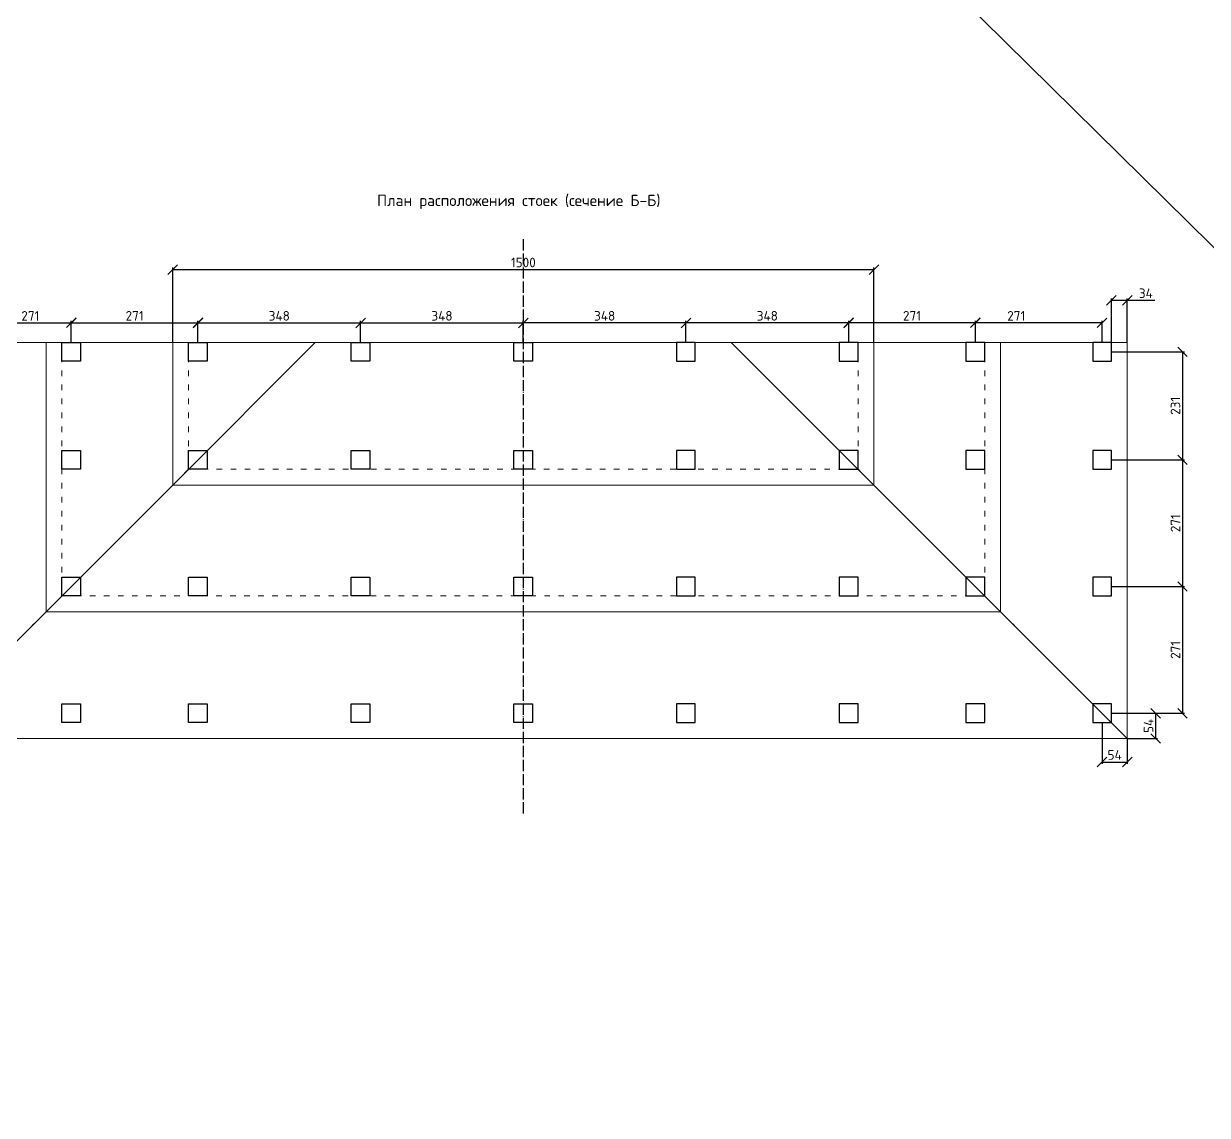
# Model space of a CAD drawing. Header units: millimetres. Extents: x 63961 to 279437, y 165795 to 374915.
# Drawn here: x 118366 to 120898, y 171178 to 173513 of the extents above; entities that cross this region are included whole.
import ezdxf

# ---------------------------------------------------------------- set-up
doc = ezdxf.new("R2010")
doc.units = ezdxf.units.MM
doc.linetypes.add('ACAD_ISO03W100', pattern=[30, 12, -18])
doc.linetypes.add('ACAD_ISO04W100', pattern=[30, 24, -3, 0, -3])
doc.layers.add('Оси', color=120, linetype='ACAD_ISO04W100')
doc.layers.add('Ступень СМ305 Невидимая', color=52, linetype='ACAD_ISO03W100')
for name, color, linetype, lineweight in [('Размеры', 150, 'Continuous', 0), ('Стойки 40x40', 7, 'Continuous', 35), ('Ступень СМ305', 52, 'Continuous', 30)]:
    doc.layers.add(name, color=color, linetype=linetype, lineweight=lineweight)
doc.styles.get("Standard").update_dxf_attribs({"font": 'isocpeur.ttf'})
doc.dimstyles.new('Копия Аннотативный', dxfattribs={"dimscale": 0, "dimtxt": 20.5, "dimasz": 20.5, "dimexe": 4.25, "dimexo": 0.625, "dimgap": 4.625, "dimtad": 1, "dimtxsty": 'Standard', "dimblk": 'OBLIQUE', "dimcen": 20.5, "dimclrd": 256, "dimclrt": 256, "dimadec": 0, "dimazin": 0, "dimtfac": 1, "dimtmove": 0, "dimatfit": 3, "dimfxl": 1, "dimtfillclr": 4, "dimarcsym": 0})

# ---------------------------------------------------------------- blocks, each defined once
blk = doc.blocks.new('_Oblique')
at = {"color": 0, "linetype": 'ByBlock', "lineweight": -2}
blk.add_line((-0.5, -0.5), (0.5, 0.5), dxfattribs=at)
blk = doc.blocks.new('*D503')
at = {"layer": 'Defpoints', "color": 0, "transparency": 16777216}
for p in [(118467.9, 172873.4), (118196.9, 172831.4), (118467.9, 172831.4)]:
    blk.add_point(p, dxfattribs=at)
at = {"layer": 'Размеры', "color": 0, "lineweight": -2, "transparency": 16777216}
for p, q in [((118196.9, 172832.1), (118196.9, 172877.7)), ((118467.9, 172832.1), (118467.9, 172877.7))]:
    blk.add_line(p, q, dxfattribs=at)
at = {"layer": 'Размеры', "lineweight": -2, "transparency": 16777216}
blk.add_line((118196.9, 172873.4), (118467.9, 172873.4), dxfattribs=at)
at = {"layer": 'Размеры', "lineweight": -2, "transparency": 16777216, "xscale": 20.5, "yscale": 20.5, "zscale": 20.5, "rotation": 180}
blk.add_blockref('_Oblique', (118196.9, 172873.4), dxfattribs=at)
at = {"layer": 'Размеры', "lineweight": -2, "transparency": 16777216, "xscale": 20.5, "yscale": 20.5, "zscale": 20.5}
blk.add_blockref('_Oblique', (118467.9, 172873.4), dxfattribs=at)
at = {"layer": 'Размеры', "transparency": 16777216, "insert": (118380.4, 172888.3), "char_height": 20.5, "attachment_point": 5}
blk.add_mtext('271', dxfattribs=at)
blk = doc.blocks.new('*D504')
at = {"layer": 'Defpoints', "color": 0, "transparency": 16777216}
for p in [(118738.9, 172873.6), (118467.9, 172831.4), (118738.9, 172831.4)]:
    blk.add_point(p, dxfattribs=at)
at = {"layer": 'Размеры', "color": 0, "lineweight": -2, "transparency": 16777216}
for p, q in [((118467.9, 172832.1), (118467.9, 172877.9)), ((118738.9, 172832.1), (118738.9, 172877.9))]:
    blk.add_line(p, q, dxfattribs=at)
at = {"layer": 'Размеры', "lineweight": -2, "transparency": 16777216}
blk.add_line((118467.9, 172873.6), (118738.9, 172873.6), dxfattribs=at)
at = {"layer": 'Размеры', "lineweight": -2, "transparency": 16777216, "xscale": 20.5, "yscale": 20.5, "zscale": 20.5, "rotation": 180}
blk.add_blockref('_Oblique', (118467.9, 172873.6), dxfattribs=at)
at = {"layer": 'Размеры', "lineweight": -2, "transparency": 16777216, "xscale": 20.5, "yscale": 20.5, "zscale": 20.5}
blk.add_blockref('_Oblique', (118738.9, 172873.6), dxfattribs=at)
at = {"layer": 'Размеры', "transparency": 16777216, "insert": (118603.4, 172888.5), "char_height": 20.5, "attachment_point": 5}
blk.add_mtext('271', dxfattribs=at)
blk = doc.blocks.new('*D505')
at = {"layer": 'Defpoints', "color": 0, "transparency": 16777216}
for p in [(119086.9, 172873.3), (118738.9, 172831.4), (119086.9, 172831.4)]:
    blk.add_point(p, dxfattribs=at)
at = {"layer": 'Размеры', "color": 0, "lineweight": -2, "transparency": 16777216}
for p, q in [((118738.9, 172832.1), (118738.9, 172877.6)), ((119086.9, 172832.1), (119086.9, 172877.6))]:
    blk.add_line(p, q, dxfattribs=at)
at = {"layer": 'Размеры', "lineweight": -2, "transparency": 16777216}
blk.add_line((118738.9, 172873.3), (119086.9, 172873.3), dxfattribs=at)
at = {"layer": 'Размеры', "lineweight": -2, "transparency": 16777216, "xscale": 20.5, "yscale": 20.5, "zscale": 20.5, "rotation": 180}
blk.add_blockref('_Oblique', (118738.9, 172873.3), dxfattribs=at)
at = {"layer": 'Размеры', "lineweight": -2, "transparency": 16777216, "xscale": 20.5, "yscale": 20.5, "zscale": 20.5}
blk.add_blockref('_Oblique', (119086.9, 172873.3), dxfattribs=at)
at = {"layer": 'Размеры', "transparency": 16777216, "insert": (118912.9, 172888.4), "char_height": 20.5, "attachment_point": 5}
blk.add_mtext('348', dxfattribs=at)
blk = doc.blocks.new('*D506')
at = {"layer": 'Defpoints', "color": 0, "transparency": 16777216}
for p in [(119434.9, 172873.3), (119086.9, 172831.4), (119434.9, 172831.4)]:
    blk.add_point(p, dxfattribs=at)
at = {"layer": 'Размеры', "color": 0, "lineweight": -2, "transparency": 16777216}
for p, q in [((119086.9, 172832.1), (119086.9, 172877.6)), ((119434.9, 172832.1), (119434.9, 172877.6))]:
    blk.add_line(p, q, dxfattribs=at)
at = {"layer": 'Размеры', "lineweight": -2, "transparency": 16777216}
blk.add_line((119086.9, 172873.3), (119434.9, 172873.3), dxfattribs=at)
at = {"layer": 'Размеры', "lineweight": -2, "transparency": 16777216, "xscale": 20.5, "yscale": 20.5, "zscale": 20.5, "rotation": 180}
blk.add_blockref('_Oblique', (119086.9, 172873.3), dxfattribs=at)
at = {"layer": 'Размеры', "lineweight": -2, "transparency": 16777216, "xscale": 20.5, "yscale": 20.5, "zscale": 20.5}
blk.add_blockref('_Oblique', (119434.9, 172873.3), dxfattribs=at)
at = {"layer": 'Размеры', "transparency": 16777216, "insert": (119260.9, 172888.4), "char_height": 20.5, "attachment_point": 5}
blk.add_mtext('348', dxfattribs=at)
blk = doc.blocks.new('*D508')
at = {"layer": 'Defpoints', "color": 0, "transparency": 16777216}
for p in [(120401.9, 172873.4), (120401.9, 172831.4), (120672.9, 172831.4)]:
    blk.add_point(p, dxfattribs=at)
at = {"layer": 'Размеры', "color": 0, "lineweight": -2, "transparency": 16777216}
for p, q in [((120401.9, 172832.1), (120401.9, 172877.7)), ((120672.9, 172832.1), (120672.9, 172877.7))]:
    blk.add_line(p, q, dxfattribs=at)
at = {"layer": 'Размеры', "lineweight": -2, "transparency": 16777216}
blk.add_line((120672.9, 172873.4), (120401.9, 172873.4), dxfattribs=at)
at = {"layer": 'Размеры', "lineweight": -2, "transparency": 16777216, "xscale": 20.5, "yscale": 20.5, "zscale": 20.5, "rotation": 180}
blk.add_blockref('_Oblique', (120401.9, 172873.4), dxfattribs=at)
at = {"layer": 'Размеры', "lineweight": -2, "transparency": 16777216, "xscale": 20.5, "yscale": 20.5, "zscale": 20.5}
blk.add_blockref('_Oblique', (120672.9, 172873.4), dxfattribs=at)
at = {"layer": 'Размеры', "transparency": 16777216, "insert": (120489.4, 172888.3), "char_height": 20.5, "attachment_point": 5}
blk.add_mtext('271', dxfattribs=at)
blk = doc.blocks.new('*D509')
at = {"layer": 'Defpoints', "color": 0, "transparency": 16777216}
for p in [(120130.9, 172873.6), (120130.9, 172831.4), (120401.9, 172831.4)]:
    blk.add_point(p, dxfattribs=at)
at = {"layer": 'Размеры', "color": 0, "lineweight": -2, "transparency": 16777216}
for p, q in [((120130.9, 172832.1), (120130.9, 172877.9)), ((120401.9, 172832.1), (120401.9, 172877.9))]:
    blk.add_line(p, q, dxfattribs=at)
at = {"layer": 'Размеры', "lineweight": -2, "transparency": 16777216}
blk.add_line((120401.9, 172873.6), (120130.9, 172873.6), dxfattribs=at)
at = {"layer": 'Размеры', "lineweight": -2, "transparency": 16777216, "xscale": 20.5, "yscale": 20.5, "zscale": 20.5, "rotation": 180}
blk.add_blockref('_Oblique', (120130.9, 172873.6), dxfattribs=at)
at = {"layer": 'Размеры', "lineweight": -2, "transparency": 16777216, "xscale": 20.5, "yscale": 20.5, "zscale": 20.5}
blk.add_blockref('_Oblique', (120401.9, 172873.6), dxfattribs=at)
at = {"layer": 'Размеры', "transparency": 16777216, "insert": (120266.4, 172888.5), "char_height": 20.5, "attachment_point": 5}
blk.add_mtext('271', dxfattribs=at)
blk = doc.blocks.new('*D510')
at = {"layer": 'Defpoints', "color": 0, "transparency": 16777216}
for p in [(119782.9, 172873.3), (119782.9, 172831.4), (120130.9, 172831.4)]:
    blk.add_point(p, dxfattribs=at)
at = {"layer": 'Размеры', "color": 0, "lineweight": -2, "transparency": 16777216}
for p, q in [((119782.9, 172832.1), (119782.9, 172877.6)), ((120130.9, 172832.1), (120130.9, 172877.6))]:
    blk.add_line(p, q, dxfattribs=at)
at = {"layer": 'Размеры', "lineweight": -2, "transparency": 16777216}
blk.add_line((120130.9, 172873.3), (119782.9, 172873.3), dxfattribs=at)
at = {"layer": 'Размеры', "lineweight": -2, "transparency": 16777216, "xscale": 20.5, "yscale": 20.5, "zscale": 20.5, "rotation": 180}
blk.add_blockref('_Oblique', (119782.9, 172873.3), dxfattribs=at)
at = {"layer": 'Размеры', "lineweight": -2, "transparency": 16777216, "xscale": 20.5, "yscale": 20.5, "zscale": 20.5}
blk.add_blockref('_Oblique', (120130.9, 172873.3), dxfattribs=at)
at = {"layer": 'Размеры', "transparency": 16777216, "insert": (119956.9, 172888.4), "char_height": 20.5, "attachment_point": 5}
blk.add_mtext('348', dxfattribs=at)
blk = doc.blocks.new('*D511')
at = {"layer": 'Defpoints', "color": 0, "transparency": 16777216}
for p in [(119434.9, 172873.3), (119434.9, 172831.4), (119782.9, 172831.4)]:
    blk.add_point(p, dxfattribs=at)
at = {"layer": 'Размеры', "color": 0, "lineweight": -2, "transparency": 16777216}
for p, q in [((119434.9, 172832.1), (119434.9, 172877.6)), ((119782.9, 172832.1), (119782.9, 172877.6))]:
    blk.add_line(p, q, dxfattribs=at)
at = {"layer": 'Размеры', "lineweight": -2, "transparency": 16777216}
blk.add_line((119782.9, 172873.3), (119434.9, 172873.3), dxfattribs=at)
at = {"layer": 'Размеры', "lineweight": -2, "transparency": 16777216, "xscale": 20.5, "yscale": 20.5, "zscale": 20.5, "rotation": 180}
blk.add_blockref('_Oblique', (119434.9, 172873.3), dxfattribs=at)
at = {"layer": 'Размеры', "lineweight": -2, "transparency": 16777216, "xscale": 20.5, "yscale": 20.5, "zscale": 20.5}
blk.add_blockref('_Oblique', (119782.9, 172873.3), dxfattribs=at)
at = {"layer": 'Размеры', "transparency": 16777216, "insert": (119608.9, 172888.4), "char_height": 20.5, "attachment_point": 5}
blk.add_mtext('348', dxfattribs=at)
blk = doc.blocks.new('*D512')
at = {"layer": 'Defpoints', "color": 0, "transparency": 16777216}
for p in [(120692.9, 172921.6), (120692.9, 172831.4), (120726.9, 172831.4)]:
    blk.add_point(p, dxfattribs=at)
at = {"layer": 'Размеры', "color": 0, "lineweight": -2, "transparency": 16777216}
for p, q in [((120692.9, 172832.1), (120692.9, 172925.8)), ((120726.9, 172832.1), (120726.9, 172925.8))]:
    blk.add_line(p, q, dxfattribs=at)
at = {"layer": 'Размеры', "lineweight": -2, "transparency": 16777216}
for p, q in [((120692.9, 172921.6), (120726.9, 172921.6)), ((120726.9, 172921.6), (120785.9, 172921.6))]:
    blk.add_line(p, q, dxfattribs=at)
at = {"layer": 'Размеры', "lineweight": -2, "transparency": 16777216, "xscale": 20.5, "yscale": 20.5, "zscale": 20.5, "rotation": 180}
blk.add_blockref('_Oblique', (120692.9, 172921.6), dxfattribs=at)
at = {"layer": 'Размеры', "lineweight": -2, "transparency": 16777216, "xscale": 20.5, "yscale": 20.5, "zscale": 20.5}
blk.add_blockref('_Oblique', (120726.9, 172921.6), dxfattribs=at)
at = {"layer": 'Размеры', "transparency": 16777216, "insert": (120766.6, 172936.7), "char_height": 20.5, "attachment_point": 5}
blk.add_mtext('34', dxfattribs=at)
blk = doc.blocks.new('*D513')
at = {"layer": 'Defpoints', "color": 0, "transparency": 16777216}
for p in [(120692.9, 172811.4), (120692.9, 172580.4), (120845, 172580.4)]:
    blk.add_point(p, dxfattribs=at)
at = {"layer": 'Размеры', "color": 0, "lineweight": -2, "transparency": 16777216}
for p, q in [((120693.5, 172811.4), (120849.3, 172811.4)), ((120693.5, 172580.4), (120849.3, 172580.4))]:
    blk.add_line(p, q, dxfattribs=at)
at = {"layer": 'Размеры', "lineweight": -2, "transparency": 16777216}
blk.add_line((120845, 172811.4), (120845, 172580.4), dxfattribs=at)
at = {"layer": 'Размеры', "lineweight": -2, "transparency": 16777216, "xscale": 20.5, "yscale": 20.5, "zscale": 20.5}
for p, rotation in [((120845, 172811.4), 90), ((120845, 172580.4), 270)]:
    blk.add_blockref('_Oblique', p, dxfattribs=dict(at, rotation=rotation))
at = {"layer": 'Размеры', "transparency": 16777216, "insert": (120829.9, 172695.9), "char_height": 20.5, "attachment_point": 5, "rotation": 90}
blk.add_mtext('231', dxfattribs=at)
blk = doc.blocks.new('*D514')
at = {"layer": 'Defpoints', "color": 0, "transparency": 16777216}
for p in [(120692.9, 172580.4), (120692.9, 172309.4), (120845, 172309.4)]:
    blk.add_point(p, dxfattribs=at)
at = {"layer": 'Размеры', "color": 0, "lineweight": -2, "transparency": 16777216}
for p, q in [((120693.5, 172580.4), (120849.3, 172580.4)), ((120693.5, 172309.4), (120849.3, 172309.4))]:
    blk.add_line(p, q, dxfattribs=at)
at = {"layer": 'Размеры', "lineweight": -2, "transparency": 16777216}
blk.add_line((120845, 172580.4), (120845, 172309.4), dxfattribs=at)
at = {"layer": 'Размеры', "lineweight": -2, "transparency": 16777216, "xscale": 20.5, "yscale": 20.5, "zscale": 20.5}
for p, rotation in [((120845, 172580.4), 90), ((120845, 172309.4), 270)]:
    blk.add_blockref('_Oblique', p, dxfattribs=dict(at, rotation=rotation))
at = {"layer": 'Размеры', "transparency": 16777216, "insert": (120830.1, 172444.9), "char_height": 20.5, "attachment_point": 5, "rotation": 90}
blk.add_mtext('271', dxfattribs=at)
blk = doc.blocks.new('*D515')
at = {"layer": 'Defpoints', "color": 0, "transparency": 16777216}
for p in [(120692.9, 172309.4), (120692.9, 172038.4), (120845, 172038.4)]:
    blk.add_point(p, dxfattribs=at)
at = {"layer": 'Размеры', "color": 0, "lineweight": -2, "transparency": 16777216}
for p, q in [((120693.5, 172309.4), (120849.3, 172309.4)), ((120693.5, 172038.4), (120849.3, 172038.4))]:
    blk.add_line(p, q, dxfattribs=at)
at = {"layer": 'Размеры', "lineweight": -2, "transparency": 16777216}
blk.add_line((120845, 172309.4), (120845, 172038.4), dxfattribs=at)
at = {"layer": 'Размеры', "lineweight": -2, "transparency": 16777216, "xscale": 20.5, "yscale": 20.5, "zscale": 20.5}
for p, rotation in [((120845, 172309.4), 90), ((120845, 172038.4), 270)]:
    blk.add_blockref('_Oblique', p, dxfattribs=dict(at, rotation=rotation))
at = {"layer": 'Размеры', "transparency": 16777216, "insert": (120830.1, 172173.9), "char_height": 20.5, "attachment_point": 5, "rotation": 90}
blk.add_mtext('271', dxfattribs=at)
blk = doc.blocks.new('*D516')
at = {"layer": 'Defpoints', "color": 0, "transparency": 16777216}
for p in [(120692.9, 172038.4), (120726.9, 171984.4), (120787.6, 171984.4)]:
    blk.add_point(p, dxfattribs=at)
at = {"layer": 'Размеры', "color": 0, "lineweight": -2, "transparency": 16777216}
for p, q in [((120693.5, 172038.4), (120791.8, 172038.4)), ((120727.5, 171984.4), (120791.8, 171984.4))]:
    blk.add_line(p, q, dxfattribs=at)
at = {"layer": 'Размеры', "lineweight": -2, "transparency": 16777216}
blk.add_line((120787.6, 172038.4), (120787.6, 171984.4), dxfattribs=at)
at = {"layer": 'Размеры', "lineweight": -2, "transparency": 16777216, "xscale": 20.5, "yscale": 20.5, "zscale": 20.5}
for p, rotation in [((120787.6, 172038.4), 90), ((120787.6, 171984.4), 270)]:
    blk.add_blockref('_Oblique', p, dxfattribs=dict(at, rotation=rotation))
at = {"layer": 'Размеры', "transparency": 16777216, "insert": (120772.5, 172011.4), "char_height": 20.5, "attachment_point": 5, "rotation": 90}
blk.add_mtext('54', dxfattribs=at)
blk = doc.blocks.new('*D517')
at = {"layer": 'Defpoints', "color": 0, "transparency": 16777216}
for p in [(120672.9, 172018.4), (120726.9, 171984.4), (120726.9, 171934.1)]:
    blk.add_point(p, dxfattribs=at)
at = {"layer": 'Размеры', "color": 0, "lineweight": -2, "transparency": 16777216}
for p, q in [((120672.9, 172017.8), (120672.9, 171929.9)), ((120726.9, 171983.8), (120726.9, 171929.9))]:
    blk.add_line(p, q, dxfattribs=at)
at = {"layer": 'Размеры', "lineweight": -2, "transparency": 16777216}
blk.add_line((120672.9, 171934.1), (120726.9, 171934.1), dxfattribs=at)
at = {"layer": 'Размеры', "lineweight": -2, "transparency": 16777216, "xscale": 20.5, "yscale": 20.5, "zscale": 20.5, "rotation": 180}
blk.add_blockref('_Oblique', (120672.9, 171934.1), dxfattribs=at)
at = {"layer": 'Размеры', "lineweight": -2, "transparency": 16777216, "xscale": 20.5, "yscale": 20.5, "zscale": 20.5}
blk.add_blockref('_Oblique', (120726.9, 171934.1), dxfattribs=at)
at = {"layer": 'Размеры', "transparency": 16777216, "insert": (120699.9, 171949.2), "char_height": 20.5, "attachment_point": 5}
blk.add_mtext('54', dxfattribs=at)
blk = doc.blocks.new('*D541')
at = {"layer": 'Defpoints', "color": 0, "transparency": 16777216}
for p in [(120184.9, 172987.4), (118684.9, 172831.4), (120184.9, 172831.4)]:
    blk.add_point(p, dxfattribs=at)
at = {"layer": 'Размеры', "color": 0, "lineweight": -2, "transparency": 16777216}
for p, q in [((118684.9, 172832.1), (118684.9, 172991.6)), ((120184.9, 172832.1), (120184.9, 172991.6))]:
    blk.add_line(p, q, dxfattribs=at)
at = {"layer": 'Размеры', "lineweight": -2, "transparency": 16777216}
blk.add_line((118684.9, 172987.4), (120184.9, 172987.4), dxfattribs=at)
at = {"layer": 'Размеры', "lineweight": -2, "transparency": 16777216, "xscale": 20.5, "yscale": 20.5, "zscale": 20.5, "rotation": 180}
blk.add_blockref('_Oblique', (118684.9, 172987.4), dxfattribs=at)
at = {"layer": 'Размеры', "lineweight": -2, "transparency": 16777216, "xscale": 20.5, "yscale": 20.5, "zscale": 20.5}
blk.add_blockref('_Oblique', (120184.9, 172987.4), dxfattribs=at)
at = {"layer": 'Размеры', "transparency": 16777216, "insert": (119434.9, 173002.5), "char_height": 20.5, "attachment_point": 5}
blk.add_mtext('1500', dxfattribs=at)

msp = doc.modelspace()

# ---------------------------------------------------------------- linework, layer by layer
at = {"layer": 'Оси'}
msp.add_line((119434.876, 173052.132), (119434.876, 171822.006), dxfattribs=at)
at = {"layer": 'Стойки 40x40'}
msp.add_line((116004.634, 177871.412), (128258.75, 165795.124), dxfattribs=at)
at = {"layer": 'Стойки 40x40', "lineweight": 30}
for points in [[(118447.876, 172831.428), (118487.876, 172831.428), (118487.876, 172791.428), (118447.876, 172791.428)], [(118718.876, 172831.428), (118758.876, 172831.428), (118758.876, 172791.428), (118718.876, 172791.428)], [(119066.876, 172831.428), (119106.876, 172831.428), (119106.876, 172791.428), (119066.876, 172791.428)], [(119414.876, 172831.428), (119454.876, 172831.428), (119454.876, 172791.428), (119414.876, 172791.428)], [(119802.876, 172831.428), (119762.876, 172831.428), (119762.876, 172791.428), (119802.876, 172791.428)], [(120150.876, 172831.428), (120110.876, 172831.428), (120110.876, 172791.428), (120150.876, 172791.428)], [(120421.876, 172831.428), (120381.876, 172831.428), (120381.876, 172791.428), (120421.876, 172791.428)], [(120692.876, 172831.428), (120652.876, 172831.428), (120652.876, 172791.428), (120692.876, 172791.428)], [(118447.876, 172600.428), (118487.876, 172600.428), (118487.876, 172560.428), (118447.876, 172560.428)], [(118718.876, 172600.428), (118758.876, 172600.428), (118758.876, 172560.428), (118718.876, 172560.428)], [(119066.876, 172600.428), (119106.876, 172600.428), (119106.876, 172560.428), (119066.876, 172560.428)], [(119414.876, 172600.428), (119454.876, 172600.428), (119454.876, 172560.428), (119414.876, 172560.428)], [(119802.876, 172600.428), (119762.876, 172600.428), (119762.876, 172560.428), (119802.876, 172560.428)], [(120150.876, 172600.428), (120110.876, 172600.428), (120110.876, 172560.428), (120150.876, 172560.428)], [(120421.876, 172600.428), (120381.876, 172600.428), (120381.876, 172560.428), (120421.876, 172560.428)], [(120692.876, 172600.428), (120652.876, 172600.428), (120652.876, 172560.428), (120692.876, 172560.428)], [(118447.876, 172329.428), (118487.876, 172329.428), (118487.876, 172289.428), (118447.876, 172289.428)], [(118718.876, 172329.428), (118758.876, 172329.428), (118758.876, 172289.428), (118718.876, 172289.428)], [(119066.876, 172329.428), (119106.876, 172329.428), (119106.876, 172289.428), (119066.876, 172289.428)], [(119414.876, 172329.428), (119454.876, 172329.428), (119454.876, 172289.428), (119414.876, 172289.428)], [(119802.876, 172329.428), (119762.876, 172329.428), (119762.876, 172289.428), (119802.876, 172289.428)], [(120150.876, 172329.428), (120110.876, 172329.428), (120110.876, 172289.428), (120150.876, 172289.428)], [(120421.876, 172329.428), (120381.876, 172329.428), (120381.876, 172289.428), (120421.876, 172289.428)], [(120692.876, 172329.428), (120652.876, 172329.428), (120652.876, 172289.428), (120692.876, 172289.428)], [(118447.876, 172058.428), (118487.876, 172058.428), (118487.876, 172018.428), (118447.876, 172018.428)], [(118718.876, 172058.428), (118758.876, 172058.428), (118758.876, 172018.428), (118718.876, 172018.428)], [(119066.876, 172058.428), (119106.876, 172058.428), (119106.876, 172018.428), (119066.876, 172018.428)], [(119414.876, 172058.428), (119454.876, 172058.428), (119454.876, 172018.428), (119414.876, 172018.428)], [(119802.876, 172058.428), (119762.876, 172058.428), (119762.876, 172018.428), (119802.876, 172018.428)], [(120150.876, 172058.428), (120110.876, 172058.428), (120110.876, 172018.428), (120150.876, 172018.428)], [(120421.876, 172058.428), (120381.876, 172058.428), (120381.876, 172018.428), (120421.876, 172018.428)], [(120692.876, 172058.428), (120652.876, 172058.428), (120652.876, 172018.428), (120692.876, 172018.428)]]:
    msp.add_lwpolyline(points, close=True, dxfattribs=at)
at = {"layer": 'Ступень СМ305', "lineweight": 0}
for p, q in [((118379.876, 172831.428), (118142.876, 172831.428)), ((118684.876, 172831.428), (118379.876, 172831.428)), ((118413.876, 172831.428), (118413.876, 172255.428)), ((118684.876, 172831.428), (118684.876, 172526.428)), ((119434.876, 172831.428), (118684.876, 172831.428)), ((118989.876, 172831.428), (118684.876, 172526.428)), ((119434.876, 172831.428), (120184.876, 172831.428)), ((119879.876, 172831.428), (120184.876, 172526.428)), ((120184.876, 172831.428), (120184.876, 172526.428)), ((120184.876, 172831.428), (120489.876, 172831.428)), ((120455.876, 172831.428), (120455.876, 172255.428)), ((120489.876, 172831.428), (120726.876, 172831.428)), ((120726.876, 172831.428), (120726.876, 171984.428)), ((118684.876, 172526.428), (118379.876, 172221.428)), ((118684.876, 172526.428), (119434.876, 172526.428)), ((120184.876, 172526.428), (119434.876, 172526.428)), ((120184.876, 172526.428), (120489.876, 172221.428)), ((118413.876, 172255.428), (119434.876, 172255.428)), ((120455.876, 172255.428), (119434.876, 172255.428)), ((118379.876, 172221.428), (118142.876, 171984.428)), ((120489.876, 172221.428), (120726.876, 171984.428)), ((118142.876, 171984.428), (119434.876, 171984.428)), ((120726.876, 171984.428), (119434.876, 171984.428))]:
    msp.add_line(p, q, dxfattribs=at)
at = {"layer": 'Ступень СМ305 Невидимая', "lineweight": 0}
for p, q in [((118447.876, 172831.428), (118447.876, 172289.428)), ((118718.876, 172831.428), (118718.876, 172560.428)), ((120150.876, 172831.428), (120150.876, 172560.428)), ((120421.876, 172831.428), (120421.876, 172289.428)), ((118718.876, 172560.428), (118684.876, 172526.428)), ((118718.876, 172560.428), (119434.876, 172560.428)), ((120150.876, 172560.428), (119434.876, 172560.428)), ((120150.876, 172560.428), (120184.876, 172526.428)), ((118447.876, 172289.428), (119434.876, 172289.428)), ((120421.876, 172289.428), (119434.876, 172289.428)), ((118413.876, 172255.428), (118379.876, 172221.428)), ((120455.876, 172255.428), (120489.876, 172221.428))]:
    msp.add_line(p, q, dxfattribs=at)

# ---------------------------------------------------------------- texts
at = {"layer": 'Размеры', "color": 7, "ltscale": 1.5, "insert": (119728.416, 173147.314), "char_height": 24, "attachment_point": 3}
msp.add_mtext('\\A1;План расположения стоек (сечение Б-Б)', dxfattribs=at)

# ---------------------------------------------------------------- dimensions: what is measured, and where the dimension line sits
at = {"layer": 'Размеры'}
for base, p1, p2, picture, middle in [((120184.876, 172987.387), (118684.876, 172831.428), (120184.876, 172831.428), '*D541', (119434.876, 173002.479)), ((119086.876, 172873.343), (118738.876, 172831.428), (119086.876, 172831.428), '*D505', (118912.876, 172888.442)), ((119434.876, 172873.3), (119086.876, 172831.428), (119434.876, 172831.428), '*D506', (119260.876, 172888.399)), ((120726.876, 171934.112), (120672.876, 172018.428), (120726.876, 171984.428), '*D517', (120699.876, 171949.162))]:
    dim = msp.add_linear_dim(base=base, p1=p1, p2=p2, dimstyle='Копия Аннотативный', dxfattribs=at)
    dim.commit()
    dim.dimension.update_dxf_attribs({"geometry": picture, "text_midpoint": middle})
for base, p1, p2, picture, middle in [((120692.876, 172921.592), (120726.876, 172831.428), (120692.876, 172831.428), '*D512', (120766.635, 172921.592)), ((120130.876, 172873.605), (120401.876, 172831.428), (120130.876, 172831.428), '*D509', (120266.376, 172873.605)), ((120401.876, 172873.424), (120672.876, 172831.428), (120401.876, 172831.428), '*D508', (120489.361, 172873.424))]:
    dim = msp.add_linear_dim(base=base, p1=p1, p2=p2, angle=180, dimstyle='Копия Аннотативный', dxfattribs=at)
    dim.commit()
    dim.dimension.update_dxf_attribs({"geometry": picture, "text_midpoint": middle, "dimtype": 160})
for base, p1, p2, picture, middle in [((118467.876, 172873.424), (118196.876, 172831.428), (118467.876, 172831.428), '*D503', (118380.392, 172873.424)), ((118738.876, 172873.605), (118467.876, 172831.428), (118738.876, 172831.428), '*D504', (118603.376, 172873.605))]:
    dim = msp.add_linear_dim(base=base, p1=p1, p2=p2, dimstyle='Копия Аннотативный', dxfattribs=at)
    dim.commit()
    dim.dimension.update_dxf_attribs({"geometry": picture, "text_midpoint": middle, "dimtype": 160})
for base, p1, p2, angle, picture, middle in [((119434.876, 172873.3), (119782.876, 172831.428), (119434.876, 172831.428), 180, '*D511', (119608.876, 172888.399)), ((119782.876, 172873.343), (120130.876, 172831.428), (119782.876, 172831.428), 180, '*D510', (119956.876, 172888.442)), ((120845.035, 172580.428), (120692.876, 172811.428), (120692.876, 172580.428), 90, '*D513', (120829.936, 172695.928)), ((120845.035, 172309.428), (120692.876, 172580.428), (120692.876, 172309.428), 90, '*D514', (120830.118, 172444.928)), ((120845.035, 172038.428), (120692.876, 172309.428), (120692.876, 172038.428), 90, '*D515', (120830.118, 172173.928)), ((120787.579, 171984.428), (120692.876, 172038.428), (120726.876, 171984.428), 90, '*D516', (120772.529, 172011.428))]:
    dim = msp.add_linear_dim(base=base, p1=p1, p2=p2, angle=angle, dimstyle='Копия Аннотативный', dxfattribs=at)
    dim.commit()
    dim.dimension.update_dxf_attribs({"geometry": picture, "text_midpoint": middle})

doc.saveas('drawing.dxf')
